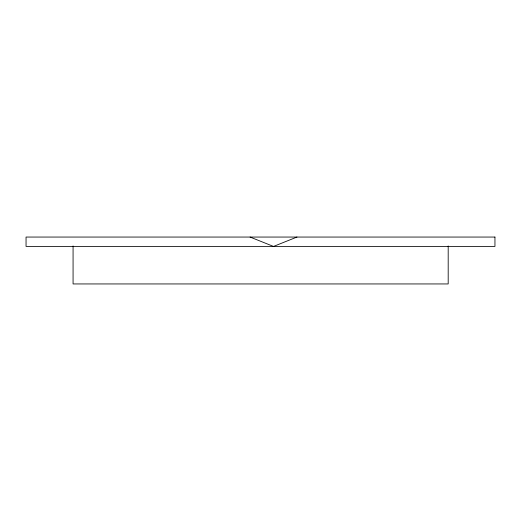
<?xml version="1.0" encoding="UTF-8"?>
<svg xmlns="http://www.w3.org/2000/svg" width="521" height="521" viewBox="0 0 521 521"><rect width="100%" height="100%" fill="white"/><g stroke="black" fill="none" stroke-linecap="round" stroke-linejoin="round"><path stroke-width="0.78" d="M296.963 237.055L273.518 246.433L250.073 237.055M448.19 245.951L448.19 283.945L73.07 283.945L73.07 245.951M494.95 237.055L26.05 237.055L26.05 246.433L494.95 246.433L494.95 237.055"/></g></svg>
